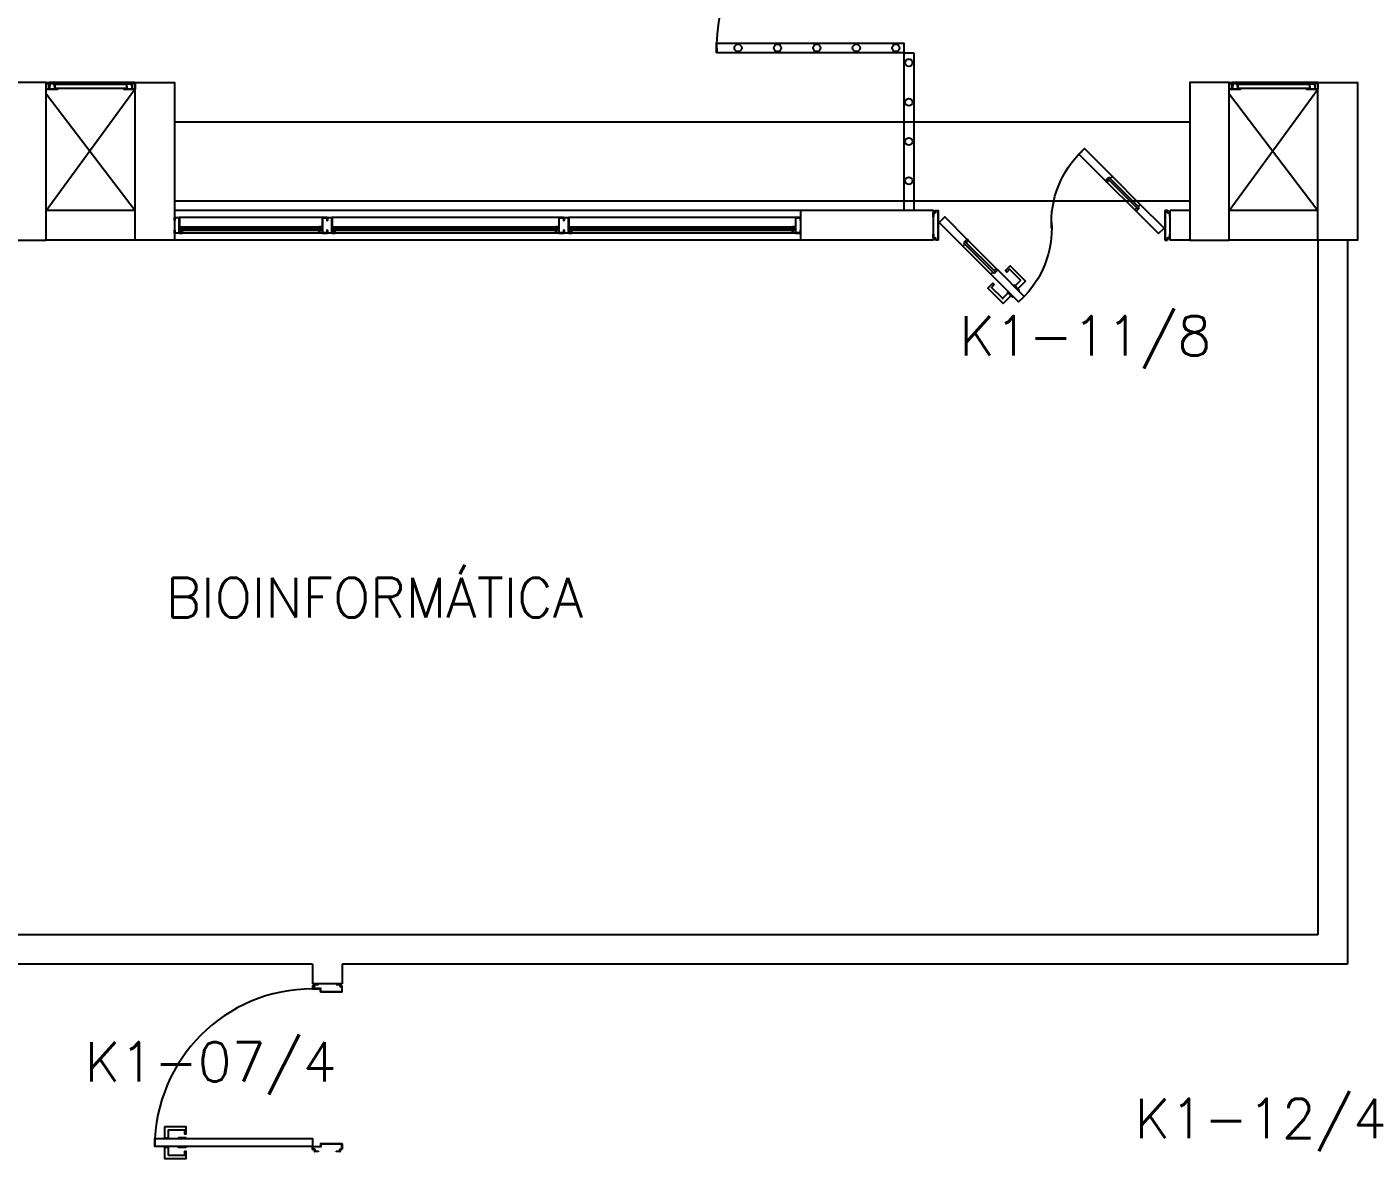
# Model space of a CAD drawing. Header units: millimetres. Extents: x 2801 to 3319, y 1187 to 1422.
# Drawn here: x 3051.62 to 3058.37, y 1345.65 to 1351.36 of the extents above; entities that cross this region are included whole.
import ezdxf

# ---------------------------------------------------------------- set-up
doc = ezdxf.new("R2010")
doc.units = ezdxf.units.MM
for name, color, linetype in [('AR-ALV', 2, 'Continuous'), ('AR-ESQ', 1, 'Continuous'), ('AR-ESTC', 3, 'Continuous'), ('AR-PEITORIL', 1, 'Continuous'), ('AR-PORTA', 1, 'Continuous'), ('AR-SHAFT', 1, 'Continuous'), ('DIV', 2, 'Continuous'), ('DT-ESQ-BAGUETE-C', 2, 'Continuous'), ('DT-ESQ-BAGUETE-V', 1, 'Continuous'), ('DT-ESQ-CHAPA DOBRADA-V', 1, 'Continuous'), ('DT-ESQ-MARCO-V', 1, 'Continuous'), ('DT-ESQ-PERFIL CADEIRA-C', 2, 'Continuous'), ('DT-ESQ-PERFIL CADEIRA-V', 1, 'Continuous'), ('DT-ESQ-PERFIL U-C', 2, 'Continuous'), ('DT-ESQ-VENEZIANA-C', 2, 'Continuous'), ('DT-ESQ-VENEZIANA-V', 2, 'Continuous'), ('DT-ESQ-VIDRO-C', 2, 'Continuous'), ('ENDEREÇO', 2, 'Continuous'), ('maçaneta', 1, 'Continuous'), ('mov', 1, 'Continuous'), ('PM-PERFIL U-C', 2, 'Continuous'), ('PM-VIDRO', 1, 'Continuous'), ('pm1', 2, 'Continuous'), ('pm2', 2, 'Continuous'), ('TEXTO', 2, 'Continuous')]:
    doc.layers.add(name, color=color, linetype=linetype)
doc.styles.add('UNB-100', font='simplex.shx', dxfattribs={"height": 0.2})
doc.styles.add('UNB1-100', font='simplex.shx', dxfattribs={"height": 0.2})

# ---------------------------------------------------------------- blocks, each defined once
blk = doc.blocks.new('EF01-P')
at = {"layer": 'DT-ESQ-BAGUETE-C', "ltscale": 0.1}
for points in [[(0.0015, 0.035), (0.015, 0.035), (0.015, 0.0335), (0.0015, 0.0335), (0.0015, 0.005), (0.015, 0.005), (0.015, 0.0035), (0.0015, 0.0035, -0.414214), (0, 0.005), (0, 0.0335, -0.414214)], [(0.4485, 0.035), (0.435, 0.035), (0.435, 0.0335), (0.4485, 0.0335), (0.4485, 0.005), (0.435, 0.005), (0.435, 0.0035), (0.4485, 0.0035, 0.414214), (0.45, 0.005), (0.45, 0.0335, 0.414214)]]:
    blk.add_lwpolyline(points, format="xyb", close=True, dxfattribs=at)
at = {"layer": 'DT-ESQ-PERFIL CADEIRA-C', "color": 2, "ltscale": 0.1}
for points in [[(0.01, 0.0015), (0.01, 0.003), (0.0015, 0.003, 1), (0.0015, 0), (0.015, 0, 0.414214), (0.0165, 0.0015), (0.0165, 0.0335), (0.043, 0.0335)], [(0.407, 0.0065), (0.432, 0.0065), (0.432, 0.0165), (0.4335, 0.0165), (0.4335, 0.0065, -0.414214), (0.432, 0.005), (0.407, 0.005), (0.3935, 0.005, -1), (0.3935, 0.008), (0.407, 0.008), (0.407, 0.02), (0.407, 0.032), (0.3935, 0.032, -1), (0.3935, 0.035), (0.407, 0.035), (0.4335, 0.035, -0.414214), (0.435, 0.0335), (0.435, 0.0015), (0.4485, 0.0015)]]:
    blk.add_lwpolyline(points, format="xyb", dxfattribs=at)
at = {"layer": 'DT-ESQ-PERFIL CADEIRA-C', "ltscale": 0.1}
for points in [[(0.043, 0.0065), (0.018, 0.0065), (0.018, 0.0165), (0.0165, 0.0165), (0.0165, 0.0065, 0.414214), (0.018, 0.005), (0.043, 0.005), (0.0565, 0.005, 1), (0.0565, 0.008), (0.043, 0.008), (0.043, 0.02), (0.043, 0.032), (0.0565, 0.032, 1), (0.0565, 0.035), (0.043, 0.035), (0.0165, 0.035, 0.414214), (0.015, 0.0335), (0.015, 0.0015), (0.0015, 0.0015)], [(0.0415, 0.02), (0.0415, 0.032, -0.414214), (0.043, 0.0335), (0.0565, 0.0335)], [(0.0415, 0.02), (0.0415, 0.008, 0.414214), (0.043, 0.0065), (0.0565, 0.0065)], [(0.4085, 0.02), (0.4085, 0.032, 0.414214), (0.407, 0.0335), (0.3935, 0.0335)], [(0.4085, 0.02), (0.4085, 0.008, -0.414214), (0.407, 0.0065), (0.3935, 0.0065)], [(0.44, 0.0015), (0.44, 0.003), (0.4485, 0.003, -1), (0.4485, 0), (0.435, 0, -0.414214), (0.4335, 0.0015), (0.4335, 0.0335), (0.407, 0.0335)]]:
    blk.add_lwpolyline(points, format="xyb", dxfattribs=at)
at = {"layer": 'DT-ESQ-PERFIL CADEIRA-V', "ltscale": 0.1}
blk.add_line((0.015, 0), (0.435, 0), dxfattribs=at)
at = {"layer": 'DT-ESQ-VENEZIANA-C', "ltscale": 0.1}
for p, q in [((0.043, 0.0105), (0.407, 0.0105)), ((0.043, 0.009), (0.407, 0.009))]:
    blk.add_line(p, q, dxfattribs=at)
at = {"layer": 'DT-ESQ-VENEZIANA-V', "ltscale": 0.1}
blk.add_line((0.043, 0.031), (0.407, 0.031), dxfattribs=at)
blk = doc.blocks.new('EF04A-P')
at = {"layer": 'DT-ESQ-BAGUETE-C', "ltscale": 0.1}
for points in [[(0.039, -0.05), (0.0255, -0.05), (0.0255, -0.0485), (0.039, -0.0485), (0.039, -0.0365), (0.0255, -0.0365), (0.0255, -0.035), (0.039, -0.035, -0.414214), (0.0405, -0.0365), (0.0405, -0.0485, -0.414214)], [(0.736, -0.05), (0.7495, -0.05), (0.7495, -0.0485), (0.736, -0.0485), (0.736, -0.0365), (0.7495, -0.0365), (0.7495, -0.035), (0.736, -0.035, 0.414214), (0.7345, -0.0365), (0.7345, -0.0485, 0.414214)]]:
    blk.add_lwpolyline(points, format="xyb", close=True, dxfattribs=at)
at = {"layer": 'DT-ESQ-BAGUETE-V', "ltscale": 0.1}
blk.add_line((0.736, -0.05), (0.039, -0.05), dxfattribs=at)
at = {"layer": 'DT-ESQ-CHAPA DOBRADA-V', "ltscale": 0.1}
blk.add_line((0.735, -0.067), (0.04, -0.067), dxfattribs=at)
at = {"layer": 'DT-ESQ-MARCO-V', "ltscale": 0.1}
for p, q in [((0.0235, -0.035), (0.7515, -0.035)), ((0.0235, -0.115), (0.7515, -0.115))]:
    blk.add_line(p, q, dxfattribs=at)
at = {"layer": 'DT-ESQ-PERFIL U-C', "ltscale": 0.1}
for points in [[(0.025, -0.0655), (0.025, -0.0655, 0.414214), (0.0235, -0.067), (0.0235, -0.1135), (0.0015, -0.1135), (0.0015, -0.1), (0, -0.1), (0, -0.1135, 0.414214), (0.0015, -0.115), (0.0235, -0.115, 0.414214), (0.025, -0.1135), (0.025, -0.067), (0.04, -0.067, 1), (0.04, -0.064), (0.025, -0.064), (0.025, -0.0365, 0.414214), (0.0235, -0.035), (0.0015, -0.035, 0.414214), (0, -0.0365), (0, -0.05), (0.0015, -0.05), (0.0015, -0.0365), (0.0235, -0.0365), (0.0235, -0.064, 0.414214), (0.025, -0.0655), (0.04, -0.0655)], [(0.75, -0.0655), (0.75, -0.0655, -0.414214), (0.7515, -0.067), (0.7515, -0.1135), (0.7735, -0.1135), (0.7735, -0.1), (0.775, -0.1), (0.775, -0.1135, -0.414214), (0.7735, -0.115), (0.7515, -0.115, -0.414214), (0.75, -0.1135), (0.75, -0.067), (0.735, -0.067, -1), (0.735, -0.064), (0.75, -0.064), (0.75, -0.0365, -0.414214), (0.7515, -0.035), (0.7735, -0.035, -0.414214), (0.775, -0.0365), (0.775, -0.05), (0.7735, -0.05), (0.7735, -0.0365), (0.7515, -0.0365), (0.7515, -0.064, -0.414214), (0.75, -0.0655), (0.735, -0.0655)]]:
    blk.add_lwpolyline(points, format="xyb", dxfattribs=at)
at = {"layer": 'DT-ESQ-VIDRO-C', "ltscale": 0.1}
blk.add_lwpolyline([(0.027, -0.062), (0.027, -0.052), (0.748, -0.052), (0.748, -0.062)], close=True, dxfattribs=at)
blk = doc.blocks.new('EF05B-P')
at = {"layer": 'DT-ESQ-BAGUETE-C', "ltscale": 0.1}
for points in [[(0.039, -0.05), (0.0255, -0.05), (0.0255, -0.0485), (0.039, -0.0485), (0.039, -0.0365), (0.0255, -0.0365), (0.0255, -0.035), (0.039, -0.035, -0.414214), (0.0405, -0.0365), (0.0405, -0.0485, -0.414214)], [(1.161, -0.05), (1.1745, -0.05), (1.1745, -0.0485), (1.161, -0.0485), (1.161, -0.0365), (1.1745, -0.0365), (1.1745, -0.035), (1.161, -0.035, 0.414214), (1.1595, -0.0365), (1.1595, -0.0485, 0.414214)]]:
    blk.add_lwpolyline(points, format="xyb", close=True, dxfattribs=at)
at = {"layer": 'DT-ESQ-BAGUETE-V', "ltscale": 0.1}
blk.add_line((1.161, -0.05), (0.039, -0.05), dxfattribs=at)
at = {"layer": 'DT-ESQ-CHAPA DOBRADA-V', "ltscale": 0.1}
blk.add_line((1.16, -0.067), (0.04, -0.067), dxfattribs=at)
at = {"layer": 'DT-ESQ-MARCO-V', "ltscale": 0.1}
for p, q in [((0.0235, -0.035), (1.1765, -0.035)), ((0.0235, -0.115), (1.1765, -0.115))]:
    blk.add_line(p, q, dxfattribs=at)
at = {"layer": 'DT-ESQ-PERFIL U-C', "ltscale": 0.1}
for points in [[(0.025, -0.0655), (0.025, -0.0655, 0.414214), (0.0235, -0.067), (0.0235, -0.1135), (0.0015, -0.1135), (0.0015, -0.1), (0, -0.1), (0, -0.1135, 0.414214), (0.0015, -0.115), (0.0235, -0.115, 0.414214), (0.025, -0.1135), (0.025, -0.067), (0.04, -0.067, 1), (0.04, -0.064), (0.025, -0.064), (0.025, -0.0365, 0.414214), (0.0235, -0.035), (0.0015, -0.035, 0.414214), (0, -0.0365), (0, -0.05), (0.0015, -0.05), (0.0015, -0.0365), (0.0235, -0.0365), (0.0235, -0.064, 0.414214), (0.025, -0.0655), (0.04, -0.0655)], [(1.175, -0.0655), (1.175, -0.0655, -0.414214), (1.1765, -0.067), (1.1765, -0.1135), (1.1985, -0.1135), (1.1985, -0.1), (1.2, -0.1), (1.2, -0.1135, -0.414214), (1.1985, -0.115), (1.1765, -0.115, -0.414214), (1.175, -0.1135), (1.175, -0.067), (1.16, -0.067, -1), (1.16, -0.064), (1.175, -0.064), (1.175, -0.0365, -0.414214), (1.1765, -0.035), (1.1985, -0.035, -0.414214), (1.2, -0.0365), (1.2, -0.05), (1.1985, -0.05), (1.1985, -0.0365), (1.1765, -0.0365), (1.1765, -0.064, -0.414214), (1.175, -0.0655), (1.16, -0.0655)]]:
    blk.add_lwpolyline(points, format="xyb", dxfattribs=at)
at = {"layer": 'DT-ESQ-VIDRO-C', "ltscale": 0.1}
blk.add_lwpolyline([(0.027, -0.062), (0.027, -0.052), (1.173, -0.052), (1.173, -0.062)], close=True, dxfattribs=at)
blk = doc.blocks.new('PM3')
at = {"layer": 'maçaneta'}
for points in [[(0.02, 0.825), (-0.035, 0.825), (-0.035, 0.715), (0, 0.715), (0, 0.725), (-0.02, 0.725), (-0.02, 0.8035, -0.414214), (-0.0185, 0.805), (0.02, 0.805)], [(0.125, 0.825), (0.07, 0.825), (0.07, 0.805), (0.1085, 0.805, -0.414214), (0.11, 0.8035), (0.11, 0.725), (0.09, 0.725), (0.09, 0.715), (0.125, 0.715)]]:
    blk.add_lwpolyline(points, format="xyb", close=True, dxfattribs=at)
for points in [[(0.02, 0.715), (0.02, 0.755), (0.025, 0.755), (0.025, 0.715)], [(0.07, 0.715), (0.07, 0.755), (0.065, 0.755), (0.065, 0.715)]]:
    blk.add_lwpolyline(points, close=True, dxfattribs=at)
at = {"layer": 'mov'}
blk.add_arc((0.025, 0.075), 0.8, 0, 90, dxfattribs=at)
at = {"layer": 'PM-PERFIL U-C'}
for p, q in [((0.01, 0.065), (0.01, 0.0735)), ((0.0115, 0.075), (0.0235, 0.075)), ((0.012, 0.073), (0.012, 0.0645)), ((0.023, 0.073), (0.012, 0.073)), ((0.023, 0.0335), (0.023, 0.073)), ((0.025, 0.0735), (0.025, 0.034)), ((0.825, 0.0735), (0.825, 0.034)), ((0.8385, 0.075), (0.8265, 0.075)), ((0.827, 0.073), (0.838, 0.073)), ((0.827, 0.0335), (0.827, 0.073)), ((0.838, 0.073), (0.838, 0.0645)), ((0.84, 0.065), (0.84, 0.0735)), ((0, 0.045), (0, 0.0635)), ((0.002, 0.045), (0, 0.045)), ((0.0015, 0.065), (0.01, 0.065)), ((0.002, 0.063), (0.002, 0.045)), ((0.0105, 0.063), (0.002, 0.063)), ((0.038, 0.032), (0.0245, 0.032)), ((0.0385, 0.034), (0.025, 0.034)), ((0.038, 0.032), (0.038, -0.073)), ((0.04, 0.0325), (0.04, -0.0735)), ((0.81, 0.0325), (0.81, -0.0735)), ((0.8115, 0.034), (0.825, 0.034)), ((0.812, 0.032), (0.8255, 0.032)), ((0.812, 0.032), (0.812, -0.073)), ((0.8395, 0.063), (0.848, 0.063)), ((0.8485, 0.065), (0.84, 0.065)), ((0.848, 0.063), (0.848, 0.045)), ((0.848, 0.045), (0.85, 0.045)), ((0.85, 0.045), (0.85, 0.0635)), ((0, -0.045), (0.002, -0.045)), ((0, -0.0635), (0, -0.045)), ((0.01, -0.065), (0.0015, -0.065)), ((0.002, -0.045), (0.002, -0.063)), ((0.002, -0.063), (0.0105, -0.063)), ((0.01, -0.0735), (0.01, -0.065)), ((0.012, -0.0645), (0.012, -0.073)), ((0.838, -0.0645), (0.838, -0.073)), ((0.848, -0.063), (0.8395, -0.063)), ((0.84, -0.0735), (0.84, -0.065)), ((0.84, -0.065), (0.8485, -0.065)), ((0.85, -0.045), (0.848, -0.045)), ((0.848, -0.045), (0.848, -0.063)), ((0.85, -0.0635), (0.85, -0.045)), ((0.0385, -0.075), (0.0115, -0.075)), ((0.012, -0.073), (0.038, -0.073)), ((0.8115, -0.075), (0.8385, -0.075)), ((0.838, -0.073), (0.812, -0.073))]:
    blk.add_line(p, q, dxfattribs=at)
for centre, start, end in [((0.0115, 0.0735), 90, 180), ((0.0235, 0.0735), 360, 90), ((0.8265, 0.0735), 90, 180), ((0.8385, 0.0735), 0, 90), ((0.0015, 0.0635), 90, 180), ((0.0105, 0.0645), 270, 0), ((0.0245, 0.0335), 180, 270), ((0.0385, 0.0325), 0, 90), ((0.8115, 0.0325), 90, 180), ((0.8255, 0.0335), 270, 0), ((0.8395, 0.0645), 180, 270), ((0.8485, 0.0635), 0, 90), ((0.0015, -0.0635), 180, 270), ((0.0105, -0.0645), 0, 90), ((0.8395, -0.0645), 90, 180), ((0.8485, -0.0635), 270, 0), ((0.0115, -0.0735), 180, 270), ((0.0385, -0.0735), 269.93864, 0), ((0.8115, -0.0735), 180, 270.06136), ((0.8385, -0.0735), 270, 0)]:
    blk.add_arc(centre, 0.0015, start, end, dxfattribs=at)
at = {"layer": 'pm1'}
blk.add_lwpolyline([(0.065, 0.875), (0.065, 0.075), (0.025, 0.075), (0.025, 0.875)], close=True, dxfattribs=at)
blk = doc.blocks.new('PM7B')
at = {"layer": 'maçaneta'}
for points in [[(0.7317, -0.2081), (0.7706, -0.247), (0.7848, -0.2329), (0.7576, -0.2056, -0.414214), (0.7576, -0.2035), (0.8131, -0.148), (0.8272, -0.1622), (0.8343, -0.1551), (0.8095, -0.1303)], [(0.806, -0.2824), (0.8449, -0.3213), (0.9227, -0.2435), (0.8979, -0.2187), (0.8908, -0.2258), (0.905, -0.2399), (0.8495, -0.2954, -0.414214), (0.8474, -0.2954), (0.8201, -0.2682)], [(0.8449, -0.3213), (0.806, -0.2824), (0.8201, -0.2682), (0.8474, -0.2954, 0.414214), (0.8495, -0.2954), (0.905, -0.2399), (0.8908, -0.2258), (0.8979, -0.2187), (0.9227, -0.2435)]]:
    blk.add_lwpolyline(points, format="xyb", close=True, dxfattribs=at)
for points in [[(0.7918, -0.2258), (0.7636, -0.2541), (0.7671, -0.2576), (0.7954, -0.2293)], [(0.7918, -0.2258), (0.7636, -0.2541), (0.7671, -0.2576), (0.7954, -0.2293)], [(0.8272, -0.2612), (0.7989, -0.2894), (0.7954, -0.2859), (0.8237, -0.2576)], [(0.8272, -0.2612), (0.7989, -0.2894), (0.7954, -0.2859), (0.8237, -0.2576)]]:
    blk.add_lwpolyline(points, close=True, dxfattribs=at)
at = {"layer": 'mov'}
for centre, start, end in [((0.0994, 0.0888), 356.80287, 46.39924), ((1.1006, 0.0612), 176.80287, 226.39924)]:
    blk.add_arc(centre, 0.5014, start, end, dxfattribs=at)
at = {"layer": 'PM-PERFIL U-C'}
for p, q in [((0, 0.12), (0, 0.1385)), ((0.0015, 0.14), (0.01, 0.14)), ((0.0105, 0.138), (0.002, 0.138)), ((0.002, 0.138), (0.002, 0.12)), ((0.01, 0.14), (0.01, 0.1485)), ((0.0115, 0.15), (0.0235, 0.15)), ((0.023, 0.148), (0.012, 0.148)), ((0.012, 0.148), (0.012, 0.1395)), ((0.023, 0.148), (0.023, 0.002)), ((0.025, 0.1485), (0.025, 0.0015)), ((1.175, 0.1485), (1.175, 0.0015)), ((1.1885, 0.15), (1.1765, 0.15)), ((1.177, 0.148), (1.188, 0.148)), ((1.177, 0.148), (1.177, 0.002)), ((1.188, 0.148), (1.188, 0.1395)), ((1.1895, 0.138), (1.198, 0.138)), ((1.19, 0.14), (1.19, 0.1485)), ((1.1985, 0.14), (1.19, 0.14)), ((1.198, 0.138), (1.198, 0.12)), ((1.2, 0.12), (1.2, 0.1385)), ((0.002, 0.12), (0, 0.12)), ((1.198, 0.12), (1.2, 0.12)), ((0, 0.0115), (0, 0.03)), ((0, 0.03), (0.002, 0.03)), ((0.01, 0.01), (0.0015, 0.01)), ((0.002, 0.03), (0.002, 0.012)), ((0.002, 0.012), (0.0105, 0.012)), ((0.01, 0.0015), (0.01, 0.01)), ((0.0235, 0), (0.0115, 0)), ((0.012, 0.0105), (0.012, 0.002)), ((0.012, 0.002), (0.023, 0.002)), ((1.1765, 0), (1.1885, 0)), ((1.188, 0.002), (1.177, 0.002)), ((1.188, 0.0105), (1.188, 0.002)), ((1.198, 0.012), (1.1895, 0.012)), ((1.19, 0.01), (1.1985, 0.01)), ((1.19, 0.0015), (1.19, 0.01)), ((1.198, 0.03), (1.198, 0.012)), ((1.2, 0.03), (1.198, 0.03)), ((1.2, 0.0115), (1.2, 0.03))]:
    blk.add_line(p, q, dxfattribs=at)
for centre, start, end in [((0.0015, 0.1385), 90, 180), ((0.0115, 0.1485), 90, 180), ((0.0105, 0.1395), 270, 0), ((0.0235, 0.1485), 0, 90), ((1.1765, 0.1485), 90, 180), ((1.1895, 0.1395), 180, 270), ((1.1885, 0.1485), 0, 90), ((1.1985, 0.1385), 0, 90), ((0.0015, 0.0115), 180, 270), ((0.0115, 0.0015), 180, 270), ((0.0105, 0.0105), 0, 90), ((0.0235, 0.0015), 269.93864, 0), ((1.1765, 0.0015), 180, 270.06136), ((1.1895, 0.0105), 90, 180), ((1.1885, 0.0015), 270, 0), ((1.1985, 0.0115), 270, 0)]:
    blk.add_arc(centre, 0.0015, start, end, dxfattribs=at)
at = {"layer": 'PM-VIDRO'}
for p, q in [((0.1607, 0.1707), (0.3021, 0.3122)), ((0.3092, 0.3051), (0.1677, 0.1637)), ((0.8908, -0.1551), (1.0323, -0.0137)), ((1.0393, -0.0207), (0.8979, -0.1622))]:
    blk.add_line(p, q, dxfattribs=at)
at = {"layer": 'pm1'}
for p, q in [((0.3021, 0.3122), (0.2915, 0.3228)), ((0.3021, 0.3122), (0.3092, 0.3192)), ((0.3268, 0.3016), (0.3092, 0.3192)), ((0.3162, 0.3122), (0.3092, 0.3051)), ((0.3198, 0.2945), (0.3092, 0.3051)), ((0.3268, 0.3016), (0.3198, 0.2945)), ((0.0296, 0.0609), (0.1501, 0.1813)), ((0.1783, 0.1531), (0.0579, 0.0326)), ((0.1501, 0.1813), (0.1607, 0.1707)), ((0.1536, 0.1637), (0.1607, 0.1707)), ((0.1713, 0.146), (0.1536, 0.1637)), ((0.1677, 0.1637), (0.1607, 0.1566)), ((0.1677, 0.1637), (0.1783, 0.1531)), ((0.1783, 0.1531), (0.1713, 0.146)), ((0.0579, 0.0326), (0.0296, 0.0609)), ((1.0217, -0.0031), (1.0287, 0.004)), ((1.0287, 0.004), (1.0464, -0.0137)), ((1.0323, -0.0137), (1.0393, -0.0066)), ((1.0464, -0.0137), (1.0393, -0.0207)), ((0.8732, -0.1516), (0.8802, -0.1445)), ((0.8732, -0.1516), (0.8908, -0.1692)), ((0.8802, -0.1445), (0.8908, -0.1551)), ((0.8838, -0.1622), (0.8908, -0.1551)), ((0.8979, -0.1622), (0.8908, -0.1692)), ((0.8979, -0.1622), (0.9085, -0.1728))]:
    blk.add_line(p, q, dxfattribs=at)
for points in [[(0.2915, 0.3228), (0.4329, 0.4642), (0.4612, 0.4359), (0.3198, 0.2945)], [(1.0323, -0.0137), (1.0217, -0.0031), (1.1421, 0.1174), (1.1704, 0.0891), (1.0499, -0.0313), (1.0393, -0.0207)], [(0.9085, -0.1728), (0.7671, -0.3142), (0.7388, -0.2859), (0.8732, -0.1516)]]:
    blk.add_lwpolyline(points, dxfattribs=at)
at = {"layer": 'pm2'}
for p, q in [((0.1501, 0.1813), (0.2915, 0.3228)), ((0.3198, 0.2945), (0.1783, 0.1531)), ((0.8802, -0.1445), (1.0217, -0.0031)), ((1.0499, -0.0313), (0.9085, -0.1728))]:
    blk.add_line(p, q, dxfattribs=at)

msp = doc.modelspace()

# ---------------------------------------------------------------- linework, layer by layer
at = {"layer": 'AR-ALV'}
for p, q in [((3052.1749, 1350.4248), (3051.7249, 1350.4248)), ((3056.2249, 1350.4248), (3055.5499, 1350.4248)), ((3055.5499, 1350.4248), (3055.5499, 1350.2748)), ((3056.2249, 1350.2748), (3056.2249, 1350.4248)), ((3057.4249, 1350.2748), (3057.4249, 1350.4248)), ((3057.5249, 1350.4248), (3057.4249, 1350.4248)), ((3058.1749, 1350.4248), (3057.7249, 1350.4248)), ((3052.1749, 1350.2748), (3051.7249, 1350.2748)), ((3056.2249, 1350.2748), (3055.5499, 1350.2748)), ((3057.5249, 1350.2748), (3057.4249, 1350.2748)), ((3058.1749, 1350.2748), (3057.7249, 1350.2748)), ((3058.1749, 1350.2748), (3058.1749, 1346.7498)), ((3058.3249, 1350.2748), (3058.3249, 1346.5998)), ((3058.1749, 1346.7498), (3050.2249, 1346.7498)), ((3053.0749, 1346.5998), (3050.2249, 1346.5998)), ((3053.0749, 1346.5998), (3053.0749, 1346.4998)), ((3053.2249, 1346.5998), (3053.2249, 1346.4998)), ((3058.3249, 1346.5998), (3053.2249, 1346.5998)), ((3053.2249, 1346.4998), (3053.0749, 1346.4998))]:
    msp.add_line(p, q, dxfattribs=at)
at = {"layer": 'AR-ESTC'}
for points in [[(3051.7249, 1351.0748), (3051.5249, 1351.0748), (3051.5249, 1350.2748), (3051.7249, 1350.2748)], [(3052.1749, 1351.0748), (3052.3749, 1351.0748), (3052.3749, 1350.2748), (3052.1749, 1350.2748)], [(3057.7249, 1351.0748), (3057.5249, 1351.0748), (3057.5249, 1350.2748), (3057.7249, 1350.2748)], [(3058.1749, 1351.0748), (3058.3749, 1351.0748), (3058.3749, 1350.2748), (3058.1749, 1350.2748)]]:
    msp.add_lwpolyline(points, close=True, dxfattribs=at)
at = {"layer": 'AR-PEITORIL'}
for p, q in [((3055.5499, 1350.4248), (3052.3749, 1350.4248)), ((3055.5499, 1350.2748), (3052.3749, 1350.2748))]:
    msp.add_line(p, q, dxfattribs=at)
at = {"layer": 'AR-SHAFT'}
for p, q in [((3051.7249, 1350.4248), (3052.1734, 1351.0398)), ((3057.7249, 1350.4248), (3058.1734, 1351.0398)), ((3051.7264, 1351.0156), (3052.1749, 1350.4248)), ((3057.7264, 1351.0156), (3058.1749, 1350.4248)), ((3052.3749, 1350.8748), (3057.5249, 1350.8748)), ((3052.3749, 1350.4748), (3057.5249, 1350.4748))]:
    msp.add_line(p, q, dxfattribs=at)
at = {"layer": 'DIV'}
for p, q in [((3056.0749, 1351.2748), (3056.0749, 1350.4248)), ((3056.0749, 1351.2248), (3056.1249, 1351.2248)), ((3056.1249, 1351.2248), (3056.1249, 1350.4248))]:
    msp.add_line(p, q, dxfattribs=at)
msp.add_lwpolyline([(3055.1249, 1351.2248), (3055.1249, 1351.2748), (3056.0749, 1351.2748), (3056.0749, 1351.2248)], close=True, dxfattribs=at)
msp.add_arc((3056.0499, 1351.2498), 0.9253, 88.45184, 181.54816, dxfattribs=at)
at = {"layer": 'pm1'}
for centre in [(3055.2334, 1351.2498), (3055.4334, 1351.2498), (3055.6334, 1351.2498), (3055.8334, 1351.2498), (3056.0334, 1351.2498), (3056.0999, 1351.175), (3056.0999, 1350.975), (3056.0999, 1350.775), (3056.0999, 1350.575)]:
    msp.add_circle(centre, 0.0187, dxfattribs=at)

# ---------------------------------------------------------------- block references
at = {"layer": 'AR-ESQ', "rotation": 180}
for name, p in [('EF01-P', (3052.1749, 1351.0748)), ('EF01-P', (3058.1749, 1351.0748)), ('EF04A-P', (3053.1499, 1350.2748)), ('EF05B-P', (3054.3499, 1350.2748)), ('EF05B-P', (3055.5499, 1350.2748))]:
    msp.add_blockref(name, p, dxfattribs=at)
at = {"layer": 'AR-PORTA', "xscale": -1}
msp.add_blockref('PM7B', (3057.4235, 1350.2748), dxfattribs=at)
at = {"layer": 'AR-PORTA', "rotation": 89.99999999999999}
msp.add_blockref('PM3', (3053.1499, 1345.6498), dxfattribs=at)

# ---------------------------------------------------------------- texts
at = {"layer": 'ENDEREÇO', "style": 'UNB1-100'}
for s, p in [('K1-11/8', (3056.3568, 1349.6892)), ('K1-07/4', (3051.9193, 1346.0048)), ('K1-12/4', (3057.2456, 1345.7172))]:
    msp.add_text(s, height=0.2, dxfattribs=at).set_placement(p)
at = {"layer": 'TEXTO', "style": 'UNB-100'}
msp.add_text('BIOINFORMÁTICA', height=0.2, dxfattribs=at).set_placement((3052.3304, 1348.3602))

doc.saveas('drawing.dxf')
